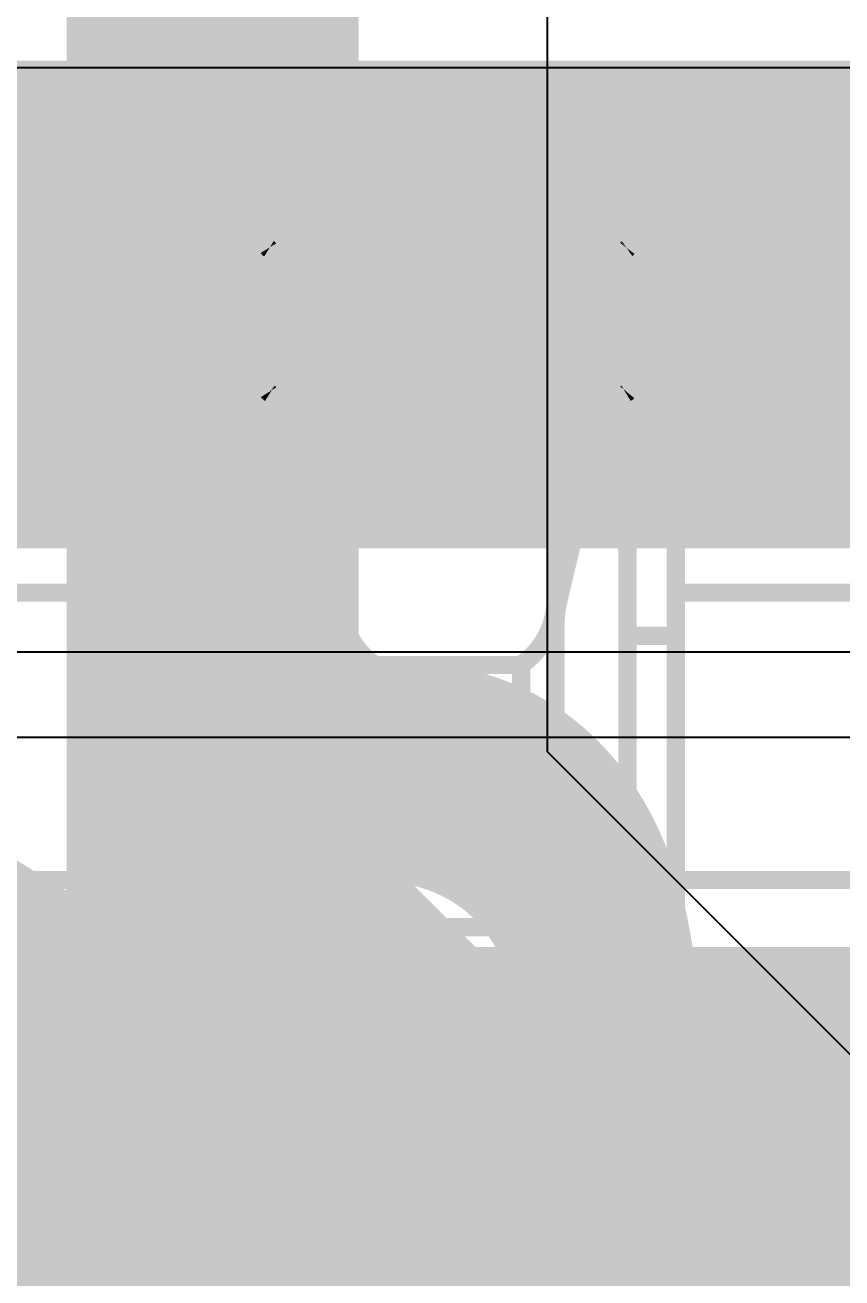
# Model space of a CAD drawing. Header units: inches. Extents: x -6 to 5433, y -4 to 5447.
# Drawn here: x 7.015 to 7.584, y 29.048 to 29.92 of the extents above; entities that cross this region are included whole.
import ezdxf

# ---------------------------------------------------------------- set-up
doc = ezdxf.new("R2010")
doc.units = ezdxf.units.IN
for name, color, linetype in [('Bottom Layer', 5, 'Continuous'), ('Bottom Overlay', 54, 'Continuous'), ('Ground', 16, 'Continuous'), ('Mechanical 4', 56, 'Continuous'), ('Power', 76, 'Continuous'), ('Top Layer', 1, 'Continuous'), ('Top Paste', 8, 'Continuous'), ('Top Solder', 216, 'Continuous')]:
    doc.layers.add(name, color=color, linetype=linetype)
doc.styles.add('Arial_Bold', font='', dxfattribs={"height": 0.2})
doc.styles.get('Arial_Bold').set_extended_font_data('Arial', bold=True)

# ---------------------------------------------------------------- blocks, each defined once
blk = doc.blocks.new('QTH_030_01_L_D_A_K_TR_154')
at = {"layer": 'Top Layer'}
blk.add_hatch(color=1, dxfattribs=at).paths.add_polyline_path([(7.17499962, 0.32000063), (9.714999619999999, 0.32000063), (9.714999619999999, -0.32000063), (7.17499962, -0.32000063)])
at = {"layer": 'Top Paste'}
blk.add_hatch(color=8, dxfattribs=at).paths.add_polyline_path([(7.17499962, 0.32000063), (9.714999619999999, 0.32000063), (9.714999619999999, -0.32000063), (7.17499962, -0.32000063)])
at = {"layer": 'Top Solder'}
blk.add_hatch(color=216, dxfattribs=at).paths.add_polyline_path([(7.07339962, 0.42160063), (9.81659962, 0.42160063), (9.81659962, -0.42160063), (7.07339962, -0.42160063)])

msp = doc.modelspace()

# ---------------------------------------------------------------- linework, layer by layer
at = {"layer": 'Bottom Layer'}
msp.add_line((4.82502464, 29.48371802), (14.02551932, 29.48371802), dxfattribs=at)
msp.add_lwpolyline([(4.55450194, 29.7556428, 0.2794, 0.2794, 0), (14.13815562, 29.7556428, 0.2794, 0.2794, 0)], format="xyseb", dxfattribs=at)
at = {"layer": 'Ground'}
for p, q in [((7.37917498, 29.41423886), (7.37917498, 33.4621632)), ((13.3982841, 23.39513228), (7.37917498, 29.41423886))]:
    msp.add_line(p, q, dxfattribs=at)
for points in [[(7.146096959999999, 29.317696, 0.2032, 0.2032, 0), (7.146096959999999, 33.8277962, 0.2032, 0.2032, 0)], [(4.8006, 31.10394084, 0.2032, 0.2032, 0), (15.09579404, 20.8087468, 0.2032, 0.2032, 0)], [(7.146096959999999, 29.317696, 0.2032, 0.2032, 0), (15.10239296, 21.3614, 0.2032, 0.2032, 0)]]:
    msp.add_lwpolyline(points, format="xyseb", dxfattribs=at)
msp.add_lwpolyline([(7.09529696, 29.317696, 0.1016, 0.1016, 1), (7.196896959999999, 29.317696, 0.1016, 0.1016, 1)], format="xyseb", close=True, dxfattribs=at)
msp.add_lwpolyline([(7.09529696, 29.317696, 0.1016, 0.1016, 1), (7.196896959999999, 29.317696, 0.1016, 0.1016, 1)], format="xyseb", close=True, dxfattribs=at)
at = {"layer": 'Mechanical 4'}
for points in [[(7.151154099999999, 29.84294514, 0.0127, 0.0127, 0), (7.4686541, 29.84294514, 0.0127, 0.0127, 0)], [(7.151154099999999, 29.0549457, 0.0127, 0.0127, 0), (7.151154099999999, 29.84294514, 0.0127, 0.0127, 0)], [(7.18490562, 29.23548127999999, 0.0127, 0.0127, 0), (7.18490562, 29.84294514, 0.0127, 0.0127, 0)], [(7.43490512, 29.23548127999999, 0.0127, 0.0127, 0), (7.43490512, 29.84294514, 0.0127, 0.0127, 0)], [(7.4686541, 29.0549457, 0.0127, 0.0127, 0), (7.4686541, 29.84294514, 0.0127, 0.0127, 0)], [(7.1849996, 29.764609, 0.0127, 0.0127, -0.03260548558155127), (7.18490308, 29.76474616, 0.0127, 0.0127, 0)], [(7.18490562, 29.76494682, 0.0127, 0.0127, 0), (7.43490512, 29.76494682, 0.0127, 0.0127, 0)], [(7.185070719999999, 29.76453788, 0.0127, 0.0127, -0.02828759397176126), (7.18500214, 29.764609, 0.0127, 0.0127, 0)], [(7.185164699999999, 29.76445914, 0.0127, 0.0127, -0.02675080198550212), (7.185070719999999, 29.76453788, 0.0127, 0.0127, 0)], [(7.18528916, 29.76437278, 0.0127, 0.0127, -0.02199381132132004), (7.185164699999999, 29.76445914, 0.0127, 0.0127, 0)], [(7.185456799999999, 29.76427626, 0.0127, 0.0127, -0.0166869277550309), (7.18528916, 29.76437278, 0.0127, 0.0127, 0)], [(7.185659999999999, 29.76416958, 0.0127, 0.0127, -0.009375562097400772), (7.185454259999999, 29.76427626, 0.0127, 0.0127, 0)], [(7.185898759999999, 29.76405528, 0.0127, 0.0127, -0.005205298991517228), (7.185659999999999, 29.76416704, 0.0127, 0.0127, 0)], [(7.185898759999999, 29.76405528, 0.0127, 0.0127, 0), (7.186155299999999, 29.7639359, 0.0127, 0.0127, 0)], [(7.186155299999999, 29.7639359, 0.0127, 0.0127, 0), (7.18642454, 29.76381652, 0.0127, 0.0127, 0)], [(7.18642454, 29.66343572, 0.0127, 0.0127, 0), (7.18642454, 29.76381652, 0.0127, 0.0127, 0)], [(7.18642454, 29.76381652, 0.0127, 0.0127, -0.1798941776662689), (7.225532919999999, 29.67571154, 0.0127, 0.0127, 0)], [(7.39427782, 29.67571154, 0.0127, 0.0127, -0.1798941776662689), (7.433386199999999, 29.76381652, 0.0127, 0.0127, 0)], [(7.433386199999999, 29.76381652, 0.0127, 0.0127, 0), (7.43389674, 29.76405274, 0.0127, 0.0127, 0)], [(7.433386199999999, 29.66343572, 0.0127, 0.0127, 0), (7.433386199999999, 29.76381652, 0.0127, 0.0127, 0)], [(7.43389674, 29.76405274, 0.0127, 0.0127, 0), (7.434132959999999, 29.7641645, 0.0127, 0.0127, 0)], [(7.43434378, 29.76427118, 0.0127, 0.0127, -0.007070259504865801), (7.434132959999999, 29.7641645, 0.0127, 0.0127, 0)], [(7.43451904, 29.76437024, 0.0127, 0.0127, -0.01220881848376369), (7.43434124, 29.76427118, 0.0127, 0.0127, 0)], [(7.434661279999999, 29.76446168, 0.0127, 0.0127, -0.02261983007828487), (7.434521579999999, 29.76437024, 0.0127, 0.0127, 0)], [(7.4347578, 29.76454042, 0.0127, 0.0127, -0.03188108951507053), (7.43465874, 29.76446168, 0.0127, 0.0127, 0)], [(7.43482384, 29.76461408, 0.0127, 0.0127, -0.03744577995738341), (7.4347578, 29.76454042, 0.0127, 0.0127, 0)], [(7.43486956, 29.76468012, 0.0127, 0.0127, -0.03268866437428591), (7.43482384, 29.76461154, 0.0127, 0.0127, 0)], [(7.434902579999999, 29.76474616, 0.0127, 0.0127, -0.01323434479084265), (7.43486702, 29.76468012, 0.0127, 0.0127, 0)], [(7.225532919999999, 29.67571154, 0.0127, 0.0127, 0), (7.39427782, 29.67571154, 0.0127, 0.0127, 0)], [(7.225532919999999, 29.67571154, 0.0127, 0.0127, 0), (7.233386599999999, 29.6396156, 0.0127, 0.0127, 0)], [(7.38642414, 29.6396156, 0.0127, 0.0127, 0), (7.39427782, 29.67571154, 0.0127, 0.0127, 0)], [(7.18500214, 29.6644949, 0.0127, 0.0127, -0.02859692940451944), (7.18490308, 29.66467777999999, 0.0127, 0.0127, 0)], [(7.185164699999999, 29.66429678, 0.0127, 0.0127, -0.0543214186602937), (7.18500468, 29.66449744, 0.0127, 0.0127, 0)], [(7.18528916, 29.6641774, 0.0127, 0.0127, -0.02338615128757267), (7.185164699999999, 29.66429424, 0.0127, 0.0127, 0)], [(7.185454259999999, 29.66405294, 0.0127, 0.0127, -0.0185623060158573), (7.18528916, 29.66417994, 0.0127, 0.0127, 0)], [(7.185659999999999, 29.66390816, 0.0127, 0.0127, -0.01073692506914982), (7.185454259999999, 29.6640504, 0.0127, 0.0127, 0)], [(7.185898759999999, 29.66375576, 0.0127, 0.0127, -0.006054831016208675), (7.185662539999999, 29.66390816, 0.0127, 0.0127, 0)], [(7.185898759999999, 29.6637583, 0.0127, 0.0127, 0), (7.186155299999999, 29.66359828, 0.0127, 0.0127, 0)], [(7.186155299999999, 29.66359828, 0.0127, 0.0127, 0), (7.18642454, 29.66343572, 0.0127, 0.0127, 0)], [(7.18642454, 29.66343826, 0.0127, 0.0127, -0.1625908253546253), (7.212865939999999, 29.6049446, 0.0127, 0.0127, 0)], [(7.406944799999999, 29.6049446, 0.0127, 0.0127, -0.1625908253546254), (7.433386199999999, 29.66343826, 0.0127, 0.0127, 0)], [(7.433386199999999, 29.66343572, 0.0127, 0.0127, 0), (7.43389674, 29.66375322, 0.0127, 0.0127, 0)], [(7.434132959999999, 29.66390308, 0.0127, 0.0127, -0.004820614374173441), (7.43389674, 29.66375322, 0.0127, 0.0127, 0)], [(7.43434124, 29.66404532, 0.0127, 0.0127, -0.008119958889251617), (7.43413042, 29.66390308, 0.0127, 0.0127, 0)], [(7.43451904, 29.66418248, 0.0127, 0.0127, -0.01372913839143751), (7.43434124, 29.66404786, 0.0127, 0.0127, 0)], [(7.43465874, 29.66429932, 0.0127, 0.0127, -0.02446216593497402), (7.434521579999999, 29.66417994, 0.0127, 0.0127, 0)], [(7.4347578, 29.664406, 0.0127, 0.0127, -0.03231853503826095), (7.43465874, 29.66429932, 0.0127, 0.0127, 0)], [(7.43482384, 29.66450252, 0.0127, 0.0127, -0.03504148001190556), (7.4347578, 29.664406, 0.0127, 0.0127, 0)], [(7.43486956, 29.66459142, 0.0127, 0.0127, -0.02840446135278333), (7.43482384, 29.66450252, 0.0127, 0.0127, 0)], [(7.43490512, 29.66467524, 0.0127, 0.0127, -0.01102179308014015), (7.43486956, 29.66458888, 0.0127, 0.0127, 0)], [(7.233386599999999, 29.5176575, 0.0127, 0.0127, 0), (7.233386599999999, 29.6396156, 0.0127, 0.0127, 0)], [(7.233386599999999, 29.6396156, 0.0127, 0.0127, -0.05365795323520316), (7.23490552, 29.625544, 0.0127, 0.0127, 0)], [(7.38490522, 29.625544, 0.0127, 0.0127, -0.05365795323520318), (7.38642414, 29.6396156, 0.0127, 0.0127, 0)], [(7.38642414, 29.5176575, 0.0127, 0.0127, 0), (7.38642414, 29.6396156, 0.0127, 0.0127, 0)], [(7.18490562, 29.63661078, 0.0127, 0.0127, 0), (7.203567, 29.63661078, 0.0127, 0.0127, 0)], [(7.41624374, 29.63661078, 0.0127, 0.0127, 0), (7.43490512, 29.63661078, 0.0127, 0.0127, 0)], [(7.23490552, 29.40619468, 0.0127, 0.0127, 0), (7.23490552, 29.625544, 0.0127, 0.0127, 0)], [(7.38490522, 29.40619468, 0.0127, 0.0127, 0), (7.38490522, 29.625544, 0.0127, 0.0127, 0)], [(7.212863399999999, 29.60494714, 0.0127, 0.0127, 0), (7.233386599999999, 29.5176575, 0.0127, 0.0127, 0)], [(7.38642414, 29.5176575, 0.0127, 0.0127, 0), (7.406944799999999, 29.60494714, 0.0127, 0.0127, 0)], [(7.151154099999999, 29.59494462, 0.0127, 0.0127, 0), (7.18490562, 29.59494462, 0.0127, 0.0127, 0)], [(7.43490512, 29.59494462, 0.0127, 0.0127, 0), (7.4686541, 29.59494462, 0.0127, 0.0127, 0)], [(6.8336541, 29.52494476, 0.0127, 0.0127, 0), (7.151154099999999, 29.52494476, 0.0127, 0.0127, 0)], [(7.233386599999999, 29.5176575, 0.0127, 0.0127, -0.05786387190107989), (7.23490552, 29.50463492, 0.0127, 0.0127, 0)], [(7.258913599999999, 29.47460704, 0.0127, 0.0127, -0.2374801051855862), (7.23490552, 29.51917896, 0.0127, 0.0127, 0)], [(7.38490522, 29.51917896, 0.0127, 0.0127, -0.2374801051860468), (7.360897139999999, 29.47460704, 0.0127, 0.0127, 0)], [(7.38490522, 29.50463492, 0.0127, 0.0127, -0.05786387190151768), (7.38642414, 29.5176575, 0.0127, 0.0127, 0)], [(7.4686541, 29.52494476, 0.0127, 0.0127, 0), (7.7861541, 29.52494476, 0.0127, 0.0127, 0)], [(7.151154099999999, 29.49494482, 0.0127, 0.0127, 0), (7.18490562, 29.49494482, 0.0127, 0.0127, 0)], [(7.43490512, 29.49494482, 0.0127, 0.0127, 0), (7.4686541, 29.49494482, 0.0127, 0.0127, 0)], [(7.258916139999999, 29.47460704, 0.0127, 0.0127, 0), (7.360894599999999, 29.47460704, 0.0127, 0.0127, 0)], [(7.258916139999999, 29.36494508, 0.0127, 0.0127, 0), (7.258916139999999, 29.47460704, 0.0127, 0.0127, 0)], [(7.360894599999999, 29.36494508, 0.0127, 0.0127, 0), (7.360894599999999, 29.47460704, 0.0127, 0.0127, 0)], [(7.258913599999999, 29.36494762, 0.0127, 0.0127, -0.2473774779353231), (7.23490552, 29.40619722, 0.0127, 0.0127, 0)], [(7.38490522, 29.40619722, 0.0127, 0.0127, -0.2473774779353234), (7.360897139999999, 29.36494762, 0.0127, 0.0127, 0)], [(7.258916139999999, 29.36494508, 0.0127, 0.0127, 0), (7.360894599999999, 29.36494508, 0.0127, 0.0127, 0)], [(6.8336541, 29.32494516, 0.0127, 0.0127, 0), (7.151154099999999, 29.32494516, 0.0127, 0.0127, 0)], [(7.4686541, 29.32494516, 0.0127, 0.0127, 0), (7.7861541, 29.32494516, 0.0127, 0.0127, 0)], [(7.18490562, 29.29215376, 0.0127, 0.0127, 0), (7.43490512, 29.29215376, 0.0127, 0.0127, 0)], [(7.18490562, 29.23548127999999, 0.0127, 0.0127, 0), (7.43490512, 29.23548127999999, 0.0127, 0.0127, 0)], [(7.151154099999999, 29.21494538, 0.0127, 0.0127, 0), (7.4686541, 29.21494538, 0.0127, 0.0127, 0)], [(7.151154099999999, 29.0549457, 0.0127, 0.0127, 0), (7.4686541, 29.0549457, 0.0127, 0.0127, 0)]]:
    msp.add_lwpolyline(points, format="xyseb", dxfattribs=at)
for points in [[(7.1479791, 29.84294514, 0.00635, 0.00635, 1), (7.154329099999999, 29.84294514, 0.00635, 0.00635, 1)], [(7.1479791, 29.84294514, 0.00635, 0.00635, 1), (7.154329099999999, 29.84294514, 0.00635, 0.00635, 1)], [(7.181730619999999, 29.84294514, 0.00635, 0.00635, 1), (7.18808062, 29.84294514, 0.00635, 0.00635, 1)], [(7.43173012, 29.84294514, 0.00635, 0.00635, 1), (7.43808012, 29.84294514, 0.00635, 0.00635, 1)], [(7.4654791, 29.84294514, 0.00635, 0.00635, 1), (7.4718291, 29.84294514, 0.00635, 0.00635, 1)], [(7.4654791, 29.84294514, 0.00635, 0.00635, 1), (7.4718291, 29.84294514, 0.00635, 0.00635, 1)], [(7.181728079999999, 29.76474616, 0.00635, 0.00635, 1), (7.188078079999999, 29.76474616, 0.00635, 0.00635, 1)], [(7.181730619999999, 29.76494682, 0.00635, 0.00635, 1), (7.18808062, 29.76494682, 0.00635, 0.00635, 1)], [(7.181824599999999, 29.764609, 0.00635, 0.00635, 1), (7.1881746, 29.764609, 0.00635, 0.00635, 1)], [(7.181827139999999, 29.764609, 0.00635, 0.00635, 1), (7.18817714, 29.764609, 0.00635, 0.00635, 1)], [(7.181895719999999, 29.76453788, 0.00635, 0.00635, 1), (7.18824572, 29.76453788, 0.00635, 0.00635, 1)], [(7.181895719999999, 29.76453788, 0.00635, 0.00635, 1), (7.18824572, 29.76453788, 0.00635, 0.00635, 1)], [(7.181989699999999, 29.76445914, 0.00635, 0.00635, 1), (7.1883397, 29.76445914, 0.00635, 0.00635, 1)], [(7.181989699999999, 29.76445914, 0.00635, 0.00635, 1), (7.1883397, 29.76445914, 0.00635, 0.00635, 1)], [(7.18211416, 29.76437278, 0.00635, 0.00635, 1), (7.18846416, 29.76437278, 0.00635, 0.00635, 1)], [(7.18211416, 29.76437278, 0.00635, 0.00635, 1), (7.18846416, 29.76437278, 0.00635, 0.00635, 1)], [(7.18227926, 29.76427626, 0.00635, 0.00635, 1), (7.18862926, 29.76427626, 0.00635, 0.00635, 1)], [(7.182281799999999, 29.76427626, 0.00635, 0.00635, 1), (7.1886318, 29.76427626, 0.00635, 0.00635, 1)], [(7.182485, 29.76416958, 0.00635, 0.00635, 1), (7.188835, 29.76416958, 0.00635, 0.00635, 1)], [(7.182485, 29.76416704, 0.00635, 0.00635, 1), (7.188835, 29.76416704, 0.00635, 0.00635, 1)], [(7.182723759999999, 29.76405528, 0.00635, 0.00635, 1), (7.18907376, 29.76405528, 0.00635, 0.00635, 1)], [(7.182723759999999, 29.76405528, 0.00635, 0.00635, 1), (7.18907376, 29.76405528, 0.00635, 0.00635, 1)], [(7.1829803, 29.7639359, 0.00635, 0.00635, 1), (7.189330299999999, 29.7639359, 0.00635, 0.00635, 1)], [(7.1829803, 29.7639359, 0.00635, 0.00635, 1), (7.189330299999999, 29.7639359, 0.00635, 0.00635, 1)], [(7.183249539999999, 29.76381652, 0.00635, 0.00635, 1), (7.18959954, 29.76381652, 0.00635, 0.00635, 1)], [(7.183249539999999, 29.76381652, 0.00635, 0.00635, 1), (7.18959954, 29.76381652, 0.00635, 0.00635, 1)], [(7.183249539999999, 29.76381652, 0.00635, 0.00635, 1), (7.18959954, 29.76381652, 0.00635, 0.00635, 1)], [(7.4302112, 29.76381652, 0.00635, 0.00635, 1), (7.436561199999999, 29.76381652, 0.00635, 0.00635, 1)], [(7.4302112, 29.76381652, 0.00635, 0.00635, 1), (7.436561199999999, 29.76381652, 0.00635, 0.00635, 1)], [(7.4302112, 29.76381652, 0.00635, 0.00635, 1), (7.436561199999999, 29.76381652, 0.00635, 0.00635, 1)], [(7.430721739999999, 29.76405274, 0.00635, 0.00635, 1), (7.437071739999999, 29.76405274, 0.00635, 0.00635, 1)], [(7.430721739999999, 29.76405274, 0.00635, 0.00635, 1), (7.437071739999999, 29.76405274, 0.00635, 0.00635, 1)], [(7.43095796, 29.7641645, 0.00635, 0.00635, 1), (7.437307959999999, 29.7641645, 0.00635, 0.00635, 1)], [(7.43095796, 29.7641645, 0.00635, 0.00635, 1), (7.437307959999999, 29.7641645, 0.00635, 0.00635, 1)], [(7.431166239999999, 29.76427118, 0.00635, 0.00635, 1), (7.43751624, 29.76427118, 0.00635, 0.00635, 1)], [(7.431168779999999, 29.76427118, 0.00635, 0.00635, 1), (7.43751878, 29.76427118, 0.00635, 0.00635, 1)], [(7.43134404, 29.76437024, 0.00635, 0.00635, 1), (7.437694039999999, 29.76437024, 0.00635, 0.00635, 1)], [(7.43134658, 29.76437024, 0.00635, 0.00635, 1), (7.437696579999999, 29.76437024, 0.00635, 0.00635, 1)], [(7.43148374, 29.76446168, 0.00635, 0.00635, 1), (7.437833739999999, 29.76446168, 0.00635, 0.00635, 1)], [(7.43148628, 29.76446168, 0.00635, 0.00635, 1), (7.437836279999999, 29.76446168, 0.00635, 0.00635, 1)], [(7.4315828, 29.76454042, 0.00635, 0.00635, 1), (7.437932799999999, 29.76454042, 0.00635, 0.00635, 1)], [(7.4315828, 29.76454042, 0.00635, 0.00635, 1), (7.437932799999999, 29.76454042, 0.00635, 0.00635, 1)], [(7.431648839999998, 29.76461408, 0.00635, 0.00635, 1), (7.43799884, 29.76461408, 0.00635, 0.00635, 1)], [(7.431648839999998, 29.76461154, 0.00635, 0.00635, 1), (7.43799884, 29.76461154, 0.00635, 0.00635, 1)], [(7.43169202, 29.76468012, 0.00635, 0.00635, 1), (7.438042019999999, 29.76468012, 0.00635, 0.00635, 1)], [(7.43169456, 29.76468012, 0.00635, 0.00635, 1), (7.43804456, 29.76468012, 0.00635, 0.00635, 1)], [(7.43172758, 29.76474616, 0.00635, 0.00635, 1), (7.438077579999999, 29.76474616, 0.00635, 0.00635, 1)], [(7.43173012, 29.76494682, 0.00635, 0.00635, 1), (7.43808012, 29.76494682, 0.00635, 0.00635, 1)], [(7.222357919999999, 29.67571154, 0.00635, 0.00635, 1), (7.228707919999999, 29.67571154, 0.00635, 0.00635, 1)], [(7.222357919999999, 29.67571154, 0.00635, 0.00635, 1), (7.228707919999999, 29.67571154, 0.00635, 0.00635, 1)], [(7.222357919999999, 29.67571154, 0.00635, 0.00635, 1), (7.228707919999999, 29.67571154, 0.00635, 0.00635, 1)], [(7.391102819999999, 29.67571154, 0.00635, 0.00635, 1), (7.39745282, 29.67571154, 0.00635, 0.00635, 1)], [(7.391102819999999, 29.67571154, 0.00635, 0.00635, 1), (7.39745282, 29.67571154, 0.00635, 0.00635, 1)], [(7.391102819999999, 29.67571154, 0.00635, 0.00635, 1), (7.39745282, 29.67571154, 0.00635, 0.00635, 1)], [(7.181728079999999, 29.66467777999999, 0.00635, 0.00635, 1), (7.188078079999999, 29.66467777999999, 0.00635, 0.00635, 1)], [(7.181827139999999, 29.6644949, 0.00635, 0.00635, 1), (7.18817714, 29.6644949, 0.00635, 0.00635, 1)], [(7.181829679999999, 29.66449744, 0.00635, 0.00635, 1), (7.18817968, 29.66449744, 0.00635, 0.00635, 1)], [(7.181989699999999, 29.66429678, 0.00635, 0.00635, 1), (7.1883397, 29.66429678, 0.00635, 0.00635, 1)], [(7.181989699999999, 29.66429424, 0.00635, 0.00635, 1), (7.1883397, 29.66429424, 0.00635, 0.00635, 1)], [(7.18211416, 29.66417994, 0.00635, 0.00635, 1), (7.18846416, 29.66417994, 0.00635, 0.00635, 1)], [(7.18211416, 29.6641774, 0.00635, 0.00635, 1), (7.18846416, 29.6641774, 0.00635, 0.00635, 1)], [(7.18227926, 29.66405294, 0.00635, 0.00635, 1), (7.18862926, 29.66405294, 0.00635, 0.00635, 1)], [(7.18227926, 29.6640504, 0.00635, 0.00635, 1), (7.18862926, 29.6640504, 0.00635, 0.00635, 1)], [(7.182485, 29.66390816, 0.00635, 0.00635, 1), (7.188835, 29.66390816, 0.00635, 0.00635, 1)], [(7.182487539999999, 29.66390816, 0.00635, 0.00635, 1), (7.188837539999999, 29.66390816, 0.00635, 0.00635, 1)], [(7.182723759999999, 29.6637583, 0.00635, 0.00635, 1), (7.18907376, 29.6637583, 0.00635, 0.00635, 1)], [(7.182723759999999, 29.66375576, 0.00635, 0.00635, 1), (7.18907376, 29.66375576, 0.00635, 0.00635, 1)], [(7.1829803, 29.66359828, 0.00635, 0.00635, 1), (7.189330299999999, 29.66359828, 0.00635, 0.00635, 1)], [(7.1829803, 29.66359828, 0.00635, 0.00635, 1), (7.189330299999999, 29.66359828, 0.00635, 0.00635, 1)], [(7.183249539999999, 29.66343826, 0.00635, 0.00635, 1), (7.18959954, 29.66343826, 0.00635, 0.00635, 1)], [(7.183249539999999, 29.66343572, 0.00635, 0.00635, 1), (7.18959954, 29.66343572, 0.00635, 0.00635, 1)], [(7.183249539999999, 29.66343572, 0.00635, 0.00635, 1), (7.18959954, 29.66343572, 0.00635, 0.00635, 1)], [(7.4302112, 29.66343826, 0.00635, 0.00635, 1), (7.436561199999999, 29.66343826, 0.00635, 0.00635, 1)], [(7.4302112, 29.66343572, 0.00635, 0.00635, 1), (7.436561199999999, 29.66343572, 0.00635, 0.00635, 1)], [(7.4302112, 29.66343572, 0.00635, 0.00635, 1), (7.436561199999999, 29.66343572, 0.00635, 0.00635, 1)], [(7.430721739999999, 29.66375322, 0.00635, 0.00635, 1), (7.437071739999999, 29.66375322, 0.00635, 0.00635, 1)], [(7.430721739999999, 29.66375322, 0.00635, 0.00635, 1), (7.437071739999999, 29.66375322, 0.00635, 0.00635, 1)], [(7.43095542, 29.66390308, 0.00635, 0.00635, 1), (7.43730542, 29.66390308, 0.00635, 0.00635, 1)], [(7.43095796, 29.66390308, 0.00635, 0.00635, 1), (7.437307959999999, 29.66390308, 0.00635, 0.00635, 1)], [(7.431166239999999, 29.66404786, 0.00635, 0.00635, 1), (7.43751624, 29.66404786, 0.00635, 0.00635, 1)], [(7.431166239999999, 29.66404532, 0.00635, 0.00635, 1), (7.43751624, 29.66404532, 0.00635, 0.00635, 1)], [(7.43134404, 29.66418248, 0.00635, 0.00635, 1), (7.437694039999999, 29.66418248, 0.00635, 0.00635, 1)], [(7.43134658, 29.66417994, 0.00635, 0.00635, 1), (7.437696579999999, 29.66417994, 0.00635, 0.00635, 1)], [(7.43148374, 29.66429932, 0.00635, 0.00635, 1), (7.437833739999999, 29.66429932, 0.00635, 0.00635, 1)], [(7.43148374, 29.66429932, 0.00635, 0.00635, 1), (7.437833739999999, 29.66429932, 0.00635, 0.00635, 1)], [(7.4315828, 29.664406, 0.00635, 0.00635, 1), (7.437932799999999, 29.664406, 0.00635, 0.00635, 1)], [(7.4315828, 29.664406, 0.00635, 0.00635, 1), (7.437932799999999, 29.664406, 0.00635, 0.00635, 1)], [(7.431648839999998, 29.66450252, 0.00635, 0.00635, 1), (7.43799884, 29.66450252, 0.00635, 0.00635, 1)], [(7.431648839999998, 29.66450252, 0.00635, 0.00635, 1), (7.43799884, 29.66450252, 0.00635, 0.00635, 1)], [(7.43169456, 29.66459142, 0.00635, 0.00635, 1), (7.43804456, 29.66459142, 0.00635, 0.00635, 1)], [(7.43169456, 29.66458888, 0.00635, 0.00635, 1), (7.43804456, 29.66458888, 0.00635, 0.00635, 1)], [(7.43173012, 29.66467524, 0.00635, 0.00635, 1), (7.43808012, 29.66467524, 0.00635, 0.00635, 1)], [(7.2302116, 29.6396156, 0.00635, 0.00635, 1), (7.236561599999999, 29.6396156, 0.00635, 0.00635, 1)], [(7.2302116, 29.6396156, 0.00635, 0.00635, 1), (7.236561599999999, 29.6396156, 0.00635, 0.00635, 1)], [(7.2302116, 29.6396156, 0.00635, 0.00635, 1), (7.236561599999999, 29.6396156, 0.00635, 0.00635, 1)], [(7.38324914, 29.6396156, 0.00635, 0.00635, 1), (7.38959914, 29.6396156, 0.00635, 0.00635, 1)], [(7.38324914, 29.6396156, 0.00635, 0.00635, 1), (7.38959914, 29.6396156, 0.00635, 0.00635, 1)], [(7.38324914, 29.6396156, 0.00635, 0.00635, 1), (7.38959914, 29.6396156, 0.00635, 0.00635, 1)], [(7.181730619999999, 29.63661078, 0.00635, 0.00635, 1), (7.18808062, 29.63661078, 0.00635, 0.00635, 1)], [(7.200392, 29.63661078, 0.00635, 0.00635, 1), (7.206741999999999, 29.63661078, 0.00635, 0.00635, 1)], [(7.413068739999999, 29.63661078, 0.00635, 0.00635, 1), (7.419418739999999, 29.63661078, 0.00635, 0.00635, 1)], [(7.43173012, 29.63661078, 0.00635, 0.00635, 1), (7.43808012, 29.63661078, 0.00635, 0.00635, 1)], [(7.23173052, 29.625544, 0.00635, 0.00635, 1), (7.23808052, 29.625544, 0.00635, 0.00635, 1)], [(7.23173052, 29.625544, 0.00635, 0.00635, 1), (7.23808052, 29.625544, 0.00635, 0.00635, 1)], [(7.381730220000001, 29.625544, 0.00635, 0.00635, 1), (7.388080219999999, 29.625544, 0.00635, 0.00635, 1)], [(7.381730220000001, 29.625544, 0.00635, 0.00635, 1), (7.388080219999999, 29.625544, 0.00635, 0.00635, 1)], [(7.209688399999999, 29.60494714, 0.00635, 0.00635, 1), (7.2160384, 29.60494714, 0.00635, 0.00635, 1)], [(7.20969094, 29.6049446, 0.00635, 0.00635, 1), (7.21604094, 29.6049446, 0.00635, 0.00635, 1)], [(7.403769799999999, 29.60494714, 0.00635, 0.00635, 1), (7.4101198, 29.60494714, 0.00635, 0.00635, 1)], [(7.403769799999999, 29.6049446, 0.00635, 0.00635, 1), (7.4101198, 29.6049446, 0.00635, 0.00635, 1)], [(7.1479791, 29.59494462, 0.00635, 0.00635, 1), (7.154329099999999, 29.59494462, 0.00635, 0.00635, 1)], [(7.181730619999999, 29.59494462, 0.00635, 0.00635, 1), (7.18808062, 29.59494462, 0.00635, 0.00635, 1)], [(7.43173012, 29.59494462, 0.00635, 0.00635, 1), (7.43808012, 29.59494462, 0.00635, 0.00635, 1)], [(7.4654791, 29.59494462, 0.00635, 0.00635, 1), (7.4718291, 29.59494462, 0.00635, 0.00635, 1)], [(7.1479791, 29.52494476, 0.00635, 0.00635, 1), (7.154329099999999, 29.52494476, 0.00635, 0.00635, 1)], [(7.2302116, 29.5176575, 0.00635, 0.00635, 1), (7.236561599999999, 29.5176575, 0.00635, 0.00635, 1)], [(7.2302116, 29.5176575, 0.00635, 0.00635, 1), (7.236561599999999, 29.5176575, 0.00635, 0.00635, 1)], [(7.2302116, 29.5176575, 0.00635, 0.00635, 1), (7.236561599999999, 29.5176575, 0.00635, 0.00635, 1)], [(7.23173052, 29.51917896, 0.00635, 0.00635, 1), (7.23808052, 29.51917896, 0.00635, 0.00635, 1)], [(7.381730220000001, 29.51917896, 0.00635, 0.00635, 1), (7.388080219999999, 29.51917896, 0.00635, 0.00635, 1)], [(7.38324914, 29.5176575, 0.00635, 0.00635, 1), (7.38959914, 29.5176575, 0.00635, 0.00635, 1)], [(7.38324914, 29.5176575, 0.00635, 0.00635, 1), (7.38959914, 29.5176575, 0.00635, 0.00635, 1)], [(7.38324914, 29.5176575, 0.00635, 0.00635, 1), (7.38959914, 29.5176575, 0.00635, 0.00635, 1)], [(7.4654791, 29.52494476, 0.00635, 0.00635, 1), (7.4718291, 29.52494476, 0.00635, 0.00635, 1)], [(7.23173052, 29.50463492, 0.00635, 0.00635, 1), (7.23808052, 29.50463492, 0.00635, 0.00635, 1)], [(7.381730220000001, 29.50463492, 0.00635, 0.00635, 1), (7.388080219999999, 29.50463492, 0.00635, 0.00635, 1)], [(7.1479791, 29.49494482, 0.00635, 0.00635, 1), (7.154329099999999, 29.49494482, 0.00635, 0.00635, 1)], [(7.181730619999999, 29.49494482, 0.00635, 0.00635, 1), (7.18808062, 29.49494482, 0.00635, 0.00635, 1)], [(7.43173012, 29.49494482, 0.00635, 0.00635, 1), (7.43808012, 29.49494482, 0.00635, 0.00635, 1)], [(7.4654791, 29.49494482, 0.00635, 0.00635, 1), (7.4718291, 29.49494482, 0.00635, 0.00635, 1)], [(7.2557386, 29.47460704, 0.00635, 0.00635, 1), (7.2620886, 29.47460704, 0.00635, 0.00635, 1)], [(7.25574114, 29.47460704, 0.00635, 0.00635, 1), (7.26209114, 29.47460704, 0.00635, 0.00635, 1)], [(7.25574114, 29.47460704, 0.00635, 0.00635, 1), (7.26209114, 29.47460704, 0.00635, 0.00635, 1)], [(7.357719599999999, 29.47460704, 0.00635, 0.00635, 1), (7.3640696, 29.47460704, 0.00635, 0.00635, 1)], [(7.357719599999999, 29.47460704, 0.00635, 0.00635, 1), (7.3640696, 29.47460704, 0.00635, 0.00635, 1)], [(7.357722139999999, 29.47460704, 0.00635, 0.00635, 1), (7.36407214, 29.47460704, 0.00635, 0.00635, 1)], [(7.23173052, 29.40619722, 0.00635, 0.00635, 1), (7.23808052, 29.40619722, 0.00635, 0.00635, 1)], [(7.23173052, 29.40619468, 0.00635, 0.00635, 1), (7.23808052, 29.40619468, 0.00635, 0.00635, 1)], [(7.381730220000001, 29.40619722, 0.00635, 0.00635, 1), (7.388080219999999, 29.40619722, 0.00635, 0.00635, 1)], [(7.381730220000001, 29.40619468, 0.00635, 0.00635, 1), (7.388080219999999, 29.40619468, 0.00635, 0.00635, 1)], [(7.2557386, 29.36494762, 0.00635, 0.00635, 1), (7.2620886, 29.36494762, 0.00635, 0.00635, 1)], [(7.25574114, 29.36494508, 0.00635, 0.00635, 1), (7.26209114, 29.36494508, 0.00635, 0.00635, 1)], [(7.25574114, 29.36494508, 0.00635, 0.00635, 1), (7.26209114, 29.36494508, 0.00635, 0.00635, 1)], [(7.357719599999999, 29.36494508, 0.00635, 0.00635, 1), (7.3640696, 29.36494508, 0.00635, 0.00635, 1)], [(7.357719599999999, 29.36494508, 0.00635, 0.00635, 1), (7.3640696, 29.36494508, 0.00635, 0.00635, 1)], [(7.357722139999999, 29.36494762, 0.00635, 0.00635, 1), (7.36407214, 29.36494762, 0.00635, 0.00635, 1)], [(7.1479791, 29.32494516, 0.00635, 0.00635, 1), (7.154329099999999, 29.32494516, 0.00635, 0.00635, 1)], [(7.4654791, 29.32494516, 0.00635, 0.00635, 1), (7.4718291, 29.32494516, 0.00635, 0.00635, 1)], [(7.181730619999999, 29.29215376, 0.00635, 0.00635, 1), (7.18808062, 29.29215376, 0.00635, 0.00635, 1)], [(7.43173012, 29.29215376, 0.00635, 0.00635, 1), (7.43808012, 29.29215376, 0.00635, 0.00635, 1)], [(7.181730619999999, 29.23548127999999, 0.00635, 0.00635, 1), (7.18808062, 29.23548127999999, 0.00635, 0.00635, 1)], [(7.181730619999999, 29.23548127999999, 0.00635, 0.00635, 1), (7.18808062, 29.23548127999999, 0.00635, 0.00635, 1)], [(7.43173012, 29.23548127999999, 0.00635, 0.00635, 1), (7.43808012, 29.23548127999999, 0.00635, 0.00635, 1)], [(7.43173012, 29.23548127999999, 0.00635, 0.00635, 1), (7.43808012, 29.23548127999999, 0.00635, 0.00635, 1)], [(7.1479791, 29.21494538, 0.00635, 0.00635, 1), (7.154329099999999, 29.21494538, 0.00635, 0.00635, 1)], [(7.4654791, 29.21494538, 0.00635, 0.00635, 1), (7.4718291, 29.21494538, 0.00635, 0.00635, 1)], [(7.1479791, 29.0549457, 0.00635, 0.00635, 1), (7.154329099999999, 29.0549457, 0.00635, 0.00635, 1)], [(7.1479791, 29.0549457, 0.00635, 0.00635, 1), (7.154329099999999, 29.0549457, 0.00635, 0.00635, 1)], [(7.4654791, 29.0549457, 0.00635, 0.00635, 1), (7.4718291, 29.0549457, 0.00635, 0.00635, 1)], [(7.4654791, 29.0549457, 0.00635, 0.00635, 1), (7.4718291, 29.0549457, 0.00635, 0.00635, 1)]]:
    msp.add_lwpolyline(points, format="xyseb", close=True, dxfattribs=at)
at = {"layer": 'Power'}
for p, q in [((14.02271516, 29.89042536), (6.86043078, 29.89042536)), ((6.956973639999999, 29.42426932), (11.29766092, 29.42426932))]:
    msp.add_line(p, q, dxfattribs=at)
msp.add_lwpolyline([(6.86043078, 29.65734734, 0.2032, 0.2032, 0), (14.11925802, 29.65734734, 0.2032, 0.2032, 0)], format="xyseb", dxfattribs=at)
at = {"layer": 'Top Layer'}
msp.add_line((4.82502464, 29.48371802), (14.07002266, 29.48371802), dxfattribs=at)
msp.add_lwpolyline([(4.55450194, 29.7556428, 0.2794, 0.2794, 0), (14.07002266, 29.7556428, 0.2794, 0.2794, 0)], format="xyseb", dxfattribs=at)

# ---------------------------------------------------------------- block references
at = {"rotation": 180}
msp.add_blockref('QTH_030_01_L_D_A_K_TR_154', (15.3105993, 28.85674696), dxfattribs=at)

# ---------------------------------------------------------------- texts
at = {"layer": 'Bottom Overlay', "style": 'Arial_Bold', "text_generation_flag": 2}
msp.add_text('RUN', height=0.7619999999999999, rotation=270, dxfattribs=at).set_placement((6.72344604, 28.76882994))

doc.saveas('drawing.dxf')
